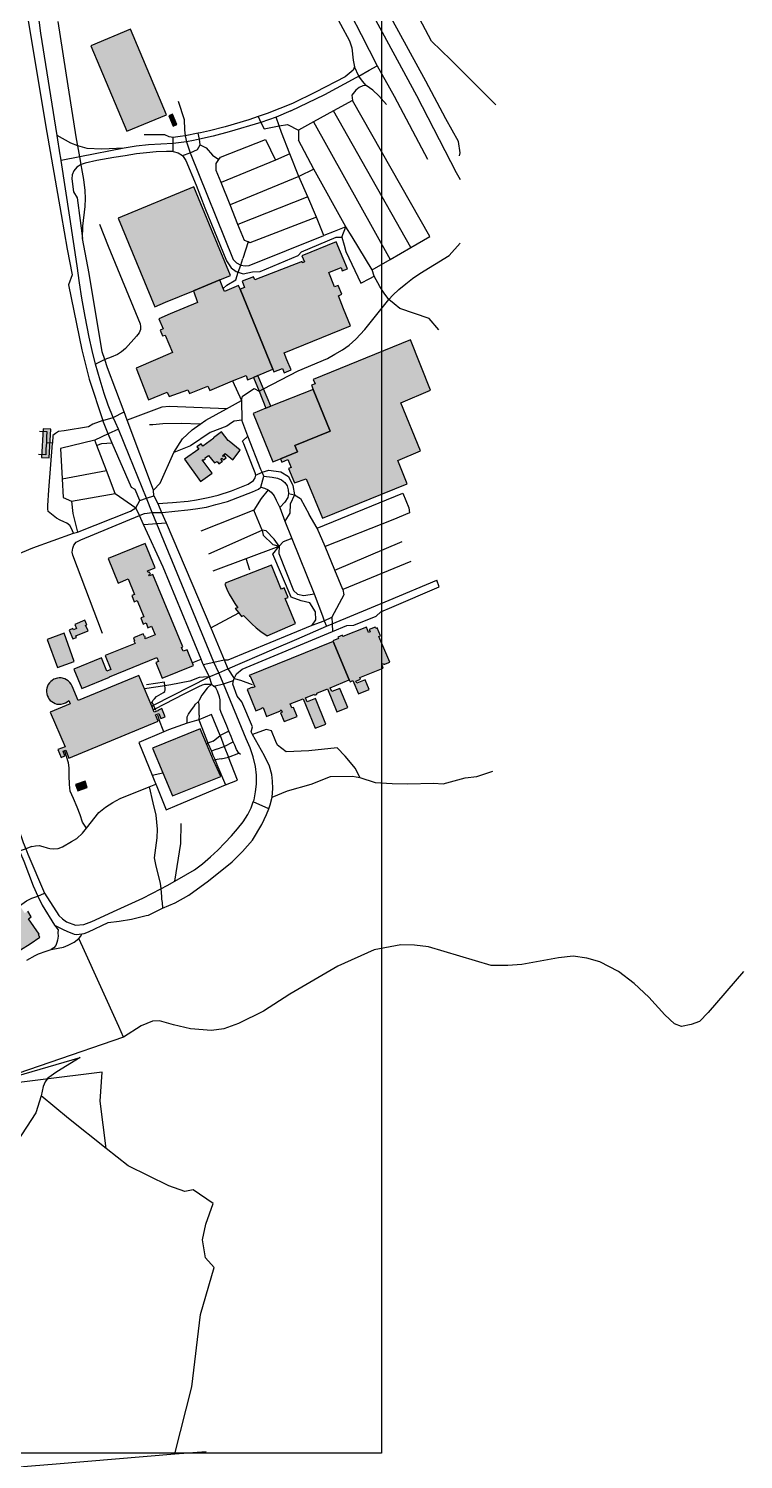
# Model space of a CAD drawing. Header units: metres. Extents: x -240 to 1905, y -961 to 4070.
# Drawn here: x 514 to 1060, y -5 to 1088 of the extents above; entities that cross this region are included whole.
import ezdxf

# ---------------------------------------------------------------- set-up
doc = ezdxf.new("R2010")
doc.units = ezdxf.units.M
doc.layers.add('TPX_BUILDINGS', color=7, linetype='Continuous')
doc.layers.add('TPX_ROADS', color=7, linetype='Continuous')
doc.layers.add('TPX_BUILDINGS_HATCH', color=7, linetype='Continuous', true_color=0xffffff)

msp = doc.modelspace()

# ---------------------------------------------------------------- hatches: boundary and pattern name
at = {"layer": 'TPX_BUILDINGS_HATCH'}
h = msp.add_hatch(color=256, dxfattribs=at)
h.dxf.hatch_style = 1
h.paths.add_polyline_path([(562, 1074.5), (589.5, 1009.3), (619.8, 1022), (592.3, 1087.2), (562, 1074.5)])
h = msp.add_hatch(color=256, dxfattribs=at)
h.dxf.hatch_style = 1
h.paths.add_polyline_path([(621.5, 1021.1), (624.8, 1013.3), (627.7, 1014.5), (624.4, 1022.3), (621.5, 1021.1)])
h = msp.add_hatch(color=256, dxfattribs=at)
h.dxf.hatch_style = 1
h.paths.add_polyline_path([(582.8, 943), (610.9, 875.4), (619, 878.8), (640.4, 887.6), (660.5, 895.9), (668.7, 899.3), (654.4, 933.7), (640.7, 966.8), (582.8, 943)])
h = msp.add_hatch(color=256, dxfattribs=at)
h.dxf.hatch_style = 1
h.paths.add_polyline_path([(676.1, 888.7), (701, 827.6), (701.8, 825.6), (705.1, 826.9), (708.2, 828.2), (709.5, 824.9), (714.9, 827.1), (711.7, 834.8), (709.6, 840.2), (760.3, 860.8), (755, 873.7), (751.2, 883.6), (753.7, 885), (750.8, 891.7), (748.1, 890.6), (743.7, 901.5), (753.1, 905.3), (754, 902.9), (758, 904.3), (749.3, 925), (723.2, 914.2), (725.2, 909.6), (723.7, 909), (723.4, 910), (687.2, 895.8), (686.1, 898.3), (677.5, 894.9), (679.3, 890), (676.1, 888.7)])
h = msp.add_hatch(color=256, dxfattribs=at)
h.dxf.hatch_style = 1
h.paths.add_polyline_path([(596.5, 828.4), (606.1, 804.4), (620.3, 810.2), (621.7, 806.8), (635.9, 812), (637.4, 809), (651.4, 814.7), (652.9, 811.3), (670.1, 818.9), (680.5, 822.9), (681.6, 819.5), (686.1, 821.4), (689.5, 822.8), (701, 827.6), (676.1, 888.7), (674.7, 891.5), (664, 887), (663.1, 889.2), (660.5, 895.9), (640.4, 887.6), (643.5, 878.6), (622.6, 869.9), (613.8, 866.2), (617.2, 858.5), (614.8, 857.6), (616.7, 853.1), (618.7, 853.7), (624.4, 840.4), (596.5, 828.4)])
h = msp.add_hatch(color=256, dxfattribs=at)
h.dxf.hatch_style = 1
h.paths.add_polyline_path([(706.7, 759.3), (707.7, 756.8), (712.3, 758.6), (714.9, 752.5), (713, 751.8), (717.6, 740.8), (726.5, 744), (738.9, 714), (803.6, 740.2), (796.3, 758), (813.6, 765.3), (798.7, 801.9), (821.4, 811.6), (806, 850), (731.7, 819.8), (733.2, 816.6), (730.4, 815.5), (731.7, 812.3), (744.7, 780.4), (717.7, 769.5), (719.7, 764.5), (706.7, 759.3)])
h = msp.add_hatch(color=256, dxfattribs=at)
h.dxf.hatch_style = 1
h.paths.add_polyline_path([(686.1, 821.4), (690.4, 810.8), (695.6, 797.8), (699.5, 799.4), (693.9, 812.6), (689.5, 822.8), (686.1, 821.4)])
h = msp.add_hatch(color=256, dxfattribs=at)
h.dxf.hatch_style = 1
h.paths.add_polyline_path([(686, 793.9), (701, 757), (706.7, 759.3), (719.7, 764.5), (717.7, 769.5), (744.7, 780.4), (731.7, 812.3), (699.5, 799.4), (695.6, 797.8), (686, 793.9)])
h = msp.add_hatch(color=256, dxfattribs=at)
h.dxf.hatch_style = 1
h.paths.add_polyline_path([(524.2, 760.3), (530.1, 760), (531.3, 781.9), (525.5, 782.2), (524.2, 760.3)])
h = msp.add_hatch(color=256, dxfattribs=at)
h.dxf.hatch_style = 1
h.paths.add_polyline_path([(633.6, 758.9), (645.8, 742), (654.5, 748.2), (646.9, 758.4), (647.2, 758.6), (647.6, 758), (649.6, 759.4), (649.2, 760), (651.8, 761.9), (656.3, 756.1), (658.4, 757.1), (659.7, 755.5), (662.4, 757.5), (661.3, 759), (662.1, 759.8), (663.2, 758.4), (665.4, 759.9), (664, 761.7), (663, 761.1), (662.6, 761.6), (664.6, 763.2), (670.3, 758.4), (676, 765.8), (667.5, 772.6), (666.9, 773.2), (661.8, 779.8), (655.7, 775.3), (655.9, 775.1), (647.5, 769), (646.2, 770.8), (643, 768.3), (644.3, 766.7), (633.6, 758.9)])
h = msp.add_hatch(color=256, dxfattribs=at)
h.dxf.hatch_style = 1
h.paths.add_polyline_path([(548.9, 598.7), (555.1, 583.9), (576.1, 592.5), (576.1, 592.7), (612.4, 607.6), (613.7, 604.5), (611.6, 603.7), (616.5, 591.8), (640.4, 601.5), (635.5, 613.5), (632.4, 612.3), (631.2, 615.3), (632.2, 615.8), (609.4, 670.9), (606.7, 669.8), (606.3, 670.7), (607.4, 671.1), (606.7, 672.8), (605.7, 672.4), (605.2, 673.7), (611.1, 676.1), (603.5, 694.7), (575.2, 683.2), (582.9, 664.3), (590.4, 667.5), (595.3, 655.7), (593.2, 654.8), (595.1, 650.1), (597.3, 651), (602.3, 638.7), (600.1, 637.8), (602, 633), (604.1, 633.9), (605.6, 630.3), (608.3, 631.5), (611, 624.9), (603.5, 621.8), (603.2, 622.6), (603.7, 622.8), (603.3, 623.8), (602.9, 623.6), (602, 625.6), (594.5, 622.5), (595.3, 620.4), (594.9, 620.3), (595.7, 618.3), (572.8, 609), (577.1, 598.3), (574.1, 597.1), (570, 607.3), (548.9, 598.7)])
h = msp.add_hatch(color=256, dxfattribs=at)
h.dxf.hatch_style = 1
h.paths.add_polyline_path([(664.4, 663.6), (665.9, 659.8), (667.7, 656), (669.6, 652.5), (671.8, 648.9), (674.2, 645.5), (672.3, 644.9), (674.9, 641.7), (677, 638.9), (678.6, 639.6), (685, 633.2), (688.3, 630.3), (691.8, 627.5), (696.6, 624.1), (718.3, 633.6), (710.4, 652.5), (712.6, 653.3), (709.6, 660.7), (707.5, 659.8), (706.9, 661), (700, 678), (664.6, 664.4), (664.8, 663.8), (664.4, 663.6)])
h = msp.add_hatch(color=256, dxfattribs=at)
h.dxf.hatch_style = 1
h.paths.add_polyline_path([(545.5, 628.5), (548.3, 621.7), (551.1, 622.9), (550.6, 624), (559.8, 627.8), (557.9, 632.3), (558.9, 632.6), (557.4, 636), (549.8, 632.8), (551.1, 629.7), (548.7, 628.7), (548.3, 629.6), (545.5, 628.5)])
h = msp.add_hatch(color=256, dxfattribs=at)
h.dxf.hatch_style = 1
h.paths.add_polyline_path([(528.6, 621.4), (536.4, 600), (549.3, 604.6), (541.5, 626.1), (528.6, 621.4)])
h = msp.add_hatch(color=256, dxfattribs=at)
h.dxf.hatch_style = 1
h.paths.add_polyline_path([(746.7, 620.2), (747, 619.7), (759.3, 590.5), (759.9, 589), (762.1, 590), (766.3, 579.7), (774.5, 583.1), (771.5, 590.6), (765, 588), (764.3, 589.6), (767.9, 591.1), (767.5, 592.3), (785.3, 599.4), (784.1, 602.4), (785.5, 602.9), (785.7, 602.2), (790.3, 604), (781.8, 623.7), (783.1, 624.1), (780.7, 630.1), (779.6, 629.6), (779.2, 630.7), (774.5, 628.9), (775.3, 627.1), (774.1, 626.7), (772.4, 630.7), (754.5, 623.5), (754.1, 624.6), (750.5, 623.1), (751, 622), (746.7, 620.2)])
h = msp.add_hatch(color=256, dxfattribs=at)
h.dxf.hatch_style = 1
h.paths.add_polyline_path([(681.4, 583.2), (688, 566.9), (692.2, 568.5), (692.1, 568.6), (693.5, 569.3), (696.1, 562.6), (706.7, 566.9), (706.7, 567.1), (707.4, 567.5), (708.1, 565.9), (706.8, 565.4), (709.6, 558.6), (719.4, 562.5), (716.6, 569.4), (715.5, 569), (714.2, 572.1), (724.2, 576), (733.3, 553.5), (741.3, 556.7), (733.5, 576.2), (727.2, 573.7), (726, 576.8), (732.7, 579.5), (732.9, 578.8), (734.8, 579.6), (734.5, 580.3), (742.8, 583.6), (749.9, 566), (758.1, 569.4), (752.2, 584), (745.9, 581.5), (744.7, 584.5), (759.3, 590.5), (747, 619.7), (682.8, 593.8), (683, 593.2), (683.7, 593.4), (687.1, 585.1), (685.5, 584.4), (685.3, 584.9), (681.4, 583.2)])
h = msp.add_hatch(color=256, dxfattribs=at)
h.dxf.hatch_style = 1
h.paths.add_polyline_path([(528.1, 581.3), (528.4, 579.9), (528.7, 578.5), (529.3, 577.2), (530, 575.9), (531, 574.8), (532.1, 573.9), (534.6, 572.4), (536.1, 571.9), (537.8, 571.8), (539.4, 571.9), (541, 572.3), (542.5, 572.9), (544, 573.7), (545.2, 574.6), (546.2, 572.2), (530.9, 565.8), (542.3, 539.3), (536.8, 537.2), (539.2, 531.3), (542.2, 532.5), (540.7, 536.1), (542.8, 536.9), (545.1, 530.8), (613.4, 558.9), (611.4, 563.7), (614, 564.7), (615.5, 561), (618.6, 562.3), (616.2, 568.5), (613, 567.2), (613.2, 566.9), (610.4, 565.9), (608.5, 570.4), (603, 583.6), (598.7, 593.8), (552.2, 574.6), (547.7, 585.7), (546.9, 587.2), (545.8, 588.5), (544.6, 589.8), (542.1, 591.2), (539.3, 591.9), (537.8, 591.9), (536.4, 591.8), (533.6, 590.9), (532.4, 590.1), (531.3, 589.2), (530.3, 588.1), (529.4, 586.9), (528.8, 585.6), (528.4, 584.2), (528.1, 582.8), (528.1, 581.3)])
h = msp.add_hatch(color=256, dxfattribs=at)
h.dxf.hatch_style = 1
h.paths.add_polyline_path([(609.1, 538.2), (617, 519.4), (624.4, 501.9), (661.2, 516.8), (655.6, 529), (650.4, 541.7), (645.4, 553.2), (609.1, 538.2)])
h = msp.add_hatch(color=256, dxfattribs=at)
h.dxf.hatch_style = 1
h.paths.add_polyline_path([(550.2, 510.5), (551.9, 505.7), (559.2, 508.3), (557.5, 513.1), (550.2, 510.5)])
h = msp.add_hatch(color=256, dxfattribs=at)
h.dxf.hatch_style = 1
h.paths.add_polyline_path([(448, 426.9), (471.2, 392.7), (479.8, 380.1), (489, 386.4), (488.7, 386.8), (489.6, 387.5), (495.8, 378.2), (507.3, 386), (508.3, 384.4), (515.7, 389), (523.1, 394.1), (521.9, 395.7), (522.5, 396.2), (514.3, 408.1), (516.5, 409.6), (513.8, 413.8), (511.5, 412.4), (507.6, 418), (495.2, 436.3), (500.2, 439.6), (494.2, 448.3), (495.9, 449.4), (491.8, 455.4), (490.2, 454.2), (489.5, 455.2), (469.5, 441.6), (467.1, 445.1), (464.5, 443.4), (461.9, 447.1), (454.2, 441.9), (459.1, 434.6), (448, 426.9)])

# ---------------------------------------------------------------- linework, layer by layer
at = {"layer": 'TPX_BUILDINGS'}
for points in [[(562, 1074.5), (589.5, 1009.3), (619.8, 1022), (592.3, 1087.2), (562, 1074.5)], [(621.5, 1021.1), (624.8, 1013.3), (627.7, 1014.5), (624.4, 1022.3), (621.5, 1021.1)], [(582.8, 943), (610.9, 875.4), (619, 878.8), (640.4, 887.6), (660.5, 895.9), (668.7, 899.3), (654.4, 933.7), (640.7, 966.8), (582.8, 943)], [(676.1, 888.7), (701, 827.6), (701.8, 825.6), (705.1, 826.9), (708.2, 828.2), (709.5, 824.9), (714.9, 827.1), (711.7, 834.8), (709.6, 840.2), (760.3, 860.8), (755, 873.7), (751.2, 883.6), (753.7, 885), (750.8, 891.7), (748.1, 890.6), (743.7, 901.5), (753.1, 905.3), (754, 902.9), (758, 904.3), (749.3, 925), (723.2, 914.2), (725.2, 909.6), (723.7, 909), (723.4, 910), (687.2, 895.8), (686.1, 898.3), (677.5, 894.9), (679.3, 890), (676.1, 888.7)], [(596.5, 828.4), (606.1, 804.4), (620.3, 810.2), (621.7, 806.8), (635.9, 812), (637.4, 809), (651.4, 814.7), (652.9, 811.3), (670.1, 818.9), (680.5, 822.9), (681.6, 819.5), (686.1, 821.4), (689.5, 822.8), (701, 827.6), (676.1, 888.7), (674.7, 891.5), (664, 887), (663.1, 889.2), (660.5, 895.9), (640.4, 887.6), (643.5, 878.6), (622.6, 869.9), (613.8, 866.2), (617.2, 858.5), (614.8, 857.6), (616.7, 853.1), (618.7, 853.7), (624.4, 840.4), (596.5, 828.4)], [(706.7, 759.3), (707.7, 756.8), (712.3, 758.6), (714.9, 752.5), (713, 751.8), (717.6, 740.8), (726.5, 744), (738.9, 714), (803.6, 740.2), (796.3, 758), (813.6, 765.3), (798.7, 801.9), (821.4, 811.6), (806, 850), (731.7, 819.8), (733.2, 816.6), (730.4, 815.5), (731.7, 812.3), (744.7, 780.4), (717.7, 769.5), (719.7, 764.5), (706.7, 759.3)], [(686.1, 821.4), (690.4, 810.8), (695.6, 797.8), (699.5, 799.4), (693.9, 812.6), (689.5, 822.8), (686.1, 821.4)], [(686, 793.9), (701, 757), (706.7, 759.3), (719.7, 764.5), (717.7, 769.5), (744.7, 780.4), (731.7, 812.3), (699.5, 799.4), (695.6, 797.8), (686, 793.9)], [(524.2, 760.3), (530.1, 760), (531.3, 781.9), (525.5, 782.2), (524.2, 760.3)], [(633.6, 758.9), (645.8, 742), (654.5, 748.2), (646.9, 758.4), (647.2, 758.6), (647.6, 758), (649.6, 759.4), (649.2, 760), (651.8, 761.9), (656.3, 756.1), (658.4, 757.1), (659.7, 755.5), (662.4, 757.5), (661.3, 759), (662.1, 759.8), (663.2, 758.4), (665.4, 759.9), (664, 761.7), (663, 761.1), (662.6, 761.6), (664.6, 763.2), (670.3, 758.4), (676, 765.8), (667.5, 772.6), (666.9, 773.2), (661.8, 779.8), (655.7, 775.3), (655.9, 775.1), (647.5, 769), (646.2, 770.8), (643, 768.3), (644.3, 766.7), (633.6, 758.9)], [(548.9, 598.7), (555.1, 583.9), (576.1, 592.5), (576.1, 592.7), (612.4, 607.6), (613.7, 604.5), (611.6, 603.7), (616.5, 591.8), (640.4, 601.5), (635.5, 613.5), (632.4, 612.3), (631.2, 615.3), (632.2, 615.8), (609.4, 670.9), (606.7, 669.8), (606.3, 670.7), (607.4, 671.1), (606.7, 672.8), (605.7, 672.4), (605.2, 673.7), (611.1, 676.1), (603.5, 694.7), (575.2, 683.2), (582.9, 664.3), (590.4, 667.5), (595.3, 655.7), (593.2, 654.8), (595.1, 650.1), (597.3, 651), (602.3, 638.7), (600.1, 637.8), (602, 633), (604.1, 633.9), (605.6, 630.3), (608.3, 631.5), (611, 624.9), (603.5, 621.8), (603.2, 622.6), (603.7, 622.8), (603.3, 623.8), (602.9, 623.6), (602, 625.6), (594.5, 622.5), (595.3, 620.4), (594.9, 620.3), (595.7, 618.3), (572.8, 609), (577.1, 598.3), (574.1, 597.1), (570, 607.3), (548.9, 598.7)], [(664.4, 663.6), (665.9, 659.8), (667.7, 656), (669.6, 652.5), (671.8, 648.9), (674.2, 645.5), (672.3, 644.9), (674.9, 641.7), (677, 638.9), (678.6, 639.6), (685, 633.2), (688.3, 630.3), (691.8, 627.5), (696.6, 624.1), (718.3, 633.6), (710.4, 652.5), (712.6, 653.3), (709.6, 660.7), (707.5, 659.8), (706.9, 661), (700, 678), (664.6, 664.4), (664.8, 663.8), (664.4, 663.6)], [(545.5, 628.5), (548.3, 621.7), (551.1, 622.9), (550.6, 624), (559.8, 627.8), (557.9, 632.3), (558.9, 632.6), (557.4, 636), (549.8, 632.8), (551.1, 629.7), (548.7, 628.7), (548.3, 629.6), (545.5, 628.5)], [(528.6, 621.4), (536.4, 600), (549.3, 604.6), (541.5, 626.1), (528.6, 621.4)], [(746.7, 620.2), (747, 619.7), (759.3, 590.5), (759.9, 589), (762.1, 590), (766.3, 579.7), (774.5, 583.1), (771.5, 590.6), (765, 588), (764.3, 589.6), (767.9, 591.1), (767.5, 592.3), (785.3, 599.4), (784.1, 602.4), (785.5, 602.9), (785.7, 602.2), (790.3, 604), (781.8, 623.7), (783.1, 624.1), (780.7, 630.1), (779.6, 629.6), (779.2, 630.7), (774.5, 628.9), (775.3, 627.1), (774.1, 626.7), (772.4, 630.7), (754.5, 623.5), (754.1, 624.6), (750.5, 623.1), (751, 622), (746.7, 620.2)], [(681.4, 583.2), (688, 566.9), (692.2, 568.5), (692.1, 568.6), (693.5, 569.3), (696.1, 562.6), (706.7, 566.9), (706.7, 567.1), (707.4, 567.5), (708.1, 565.9), (706.8, 565.4), (709.6, 558.6), (719.4, 562.5), (716.6, 569.4), (715.5, 569), (714.2, 572.1), (724.2, 576), (733.3, 553.5), (741.3, 556.7), (733.5, 576.2), (727.2, 573.7), (726, 576.8), (732.7, 579.5), (732.9, 578.8), (734.8, 579.6), (734.5, 580.3), (742.8, 583.6), (749.9, 566), (758.1, 569.4), (752.2, 584), (745.9, 581.5), (744.7, 584.5), (759.3, 590.5), (747, 619.7), (682.8, 593.8), (683, 593.2), (683.7, 593.4), (687.1, 585.1), (685.5, 584.4), (685.3, 584.9), (681.4, 583.2)], [(528.1, 581.3), (528.4, 579.9), (528.7, 578.5), (529.3, 577.2), (530, 575.9), (531, 574.8), (532.1, 573.9), (534.6, 572.4), (536.1, 571.9), (537.8, 571.8), (539.4, 571.9), (541, 572.3), (542.5, 572.9), (544, 573.7), (545.2, 574.6), (546.2, 572.2), (530.9, 565.8), (542.3, 539.3), (536.8, 537.2), (539.2, 531.3), (542.2, 532.5), (540.7, 536.1), (542.8, 536.9), (545.1, 530.8), (613.4, 558.9), (611.4, 563.7), (614, 564.7), (615.5, 561), (618.6, 562.3), (616.2, 568.5), (613, 567.2), (613.2, 566.9), (610.4, 565.9), (608.5, 570.4), (603, 583.6), (598.7, 593.8), (552.2, 574.6), (547.7, 585.7), (546.9, 587.2), (545.8, 588.5), (544.6, 589.8), (542.1, 591.2), (539.3, 591.9), (537.8, 591.9), (536.4, 591.8), (533.6, 590.9), (532.4, 590.1), (531.3, 589.2), (530.3, 588.1), (529.4, 586.9), (528.8, 585.6), (528.4, 584.2), (528.1, 582.8), (528.1, 581.3)], [(609.1, 538.2), (617, 519.4), (624.4, 501.9), (661.2, 516.8), (655.6, 529), (650.4, 541.7), (645.4, 553.2), (609.1, 538.2)], [(550.2, 510.5), (551.9, 505.7), (559.2, 508.3), (557.5, 513.1), (550.2, 510.5)], [(508.3, 384.4), (515.7, 389), (523.1, 394.1), (521.9, 395.7), (522.5, 396.2), (514.3, 408.1), (516.5, 409.6), (513.8, 413.8)]]:
    msp.add_lwpolyline(points, dxfattribs=at)
at = {"layer": 'TPX_FRAME'}
msp.add_lwpolyline([(0, 0), (0, 1282.5), (783.9, 1282.5), (783.9, 0)], close=True, dxfattribs=at)
at = {"layer": 'TPX_ROADS'}
for points in [[(843.6, 990.5), (844.1, 992.9), (842.8, 1001.5), (833, 1018.8), (817.9, 1047.7), (791.2, 1096), (759.3, 1154.8), (748.3, 1175.2), (741.2, 1188.3), (729.4, 1210.4), (715.6, 1235.7), (712.7, 1240.5), (710.9, 1244.4), (708.3, 1249.2), (704.3, 1250.5)], [(693.1, 1216.9), (697.3, 1209.5), (727.6, 1156.8), (760.4, 1098.6), (768.5, 1083.3), (780.6, 1059.4), (793.5, 1036.1), (819.1, 988)], [(691.4, 1205), (738.9, 1116.8), (759.4, 1078.5)], [(871.2, 1029.5), (836.9, 1063.8), (822, 1078.2), (803.6, 1113.5), (757, 1209.8)], [(844.2, 972.2), (841.3, 977.7), (810.9, 1036.3), (774.7, 1103.2), (760, 1129.9), (744.3, 1158.1), (737.2, 1171.4)], [(485, 1127.4), (489.3, 1129.4), (493.5, 1130.6), (498.2, 1130.7), (503.3, 1128.7), (506.1, 1125.4), (508.2, 1121.1), (510.3, 1115), (514, 1093.8), (527.3, 1014.3), (539.2, 945.9), (544, 919.3), (547.6, 899.7), (545, 892.1), (555.2, 842.4), (560.8, 820.1), (571.1, 788.4)], [(551.4, 906.5), (545.8, 943.7), (539.3, 987.1), (538.8, 990.4), (538.6, 991.4), (536.3, 1006), (523.8, 1084.2), (520.8, 1107.9)], [(551.1, 1003.6), (544.6, 1044), (537.1, 1093.2)], [(759.4, 1078.5), (761.3, 1073), (762.3, 1063.6), (763.3, 1058.5), (762.4, 1055.9), (756.3, 1051), (733.6, 1039.2), (716, 1030.5), (696.5, 1022.8), (689.8, 1020.5), (682.6, 1018.1), (664.6, 1012.6), (652.6, 1009.7), (645.8, 1008.2), (644, 1007.8), (634.1, 1005.9), (630.1, 1005.3), (624.8, 1004.7)], [(714.8, 1025), (740.6, 1037.4), (764.5, 1050.5), (766.7, 1051.5), (774.6, 1056.1), (780.6, 1059.4)], [(772.2, 1044.3), (769.3, 1047.6), (766.7, 1051.5), (763.3, 1058.5)], [(772.2, 1044.3), (769.7, 1044.1), (766.8, 1042.8), (764.4, 1040.6), (761.3, 1036.8), (761.7, 1032.8)], [(787.8, 1029.7), (782, 1036.3), (777.2, 1040.7), (772.2, 1044.3)], [(628.6, 1032.2), (633.3, 1018.4), (633.5, 1010.5), (634.1, 1005.9)], [(776.9, 903.6), (790.6, 911.5), (806.2, 920.6), (820.9, 929.1), (761.7, 1032.8), (747.2, 1024.9), (732, 1016.6), (720.6, 1010.3), (720.6, 1002.6)], [(714.8, 1025), (703.5, 1020.1), (691.9, 1016), (667.6, 1008.8), (655.4, 1005.6), (644.9, 1003.3), (640.4, 1002.3), (635, 1001.2), (624.8, 1000), (606, 998.9), (596.6, 998), (587.4, 996.5)], [(689.8, 1020.5), (691.9, 1016), (694.3, 1011.1), (705.8, 1013.4), (712.1, 1014.5), (720.6, 1010.3)], [(740, 929.8), (734.4, 943.7), (727.7, 959.2), (720.9, 974.9), (714, 992), (707.5, 1008.4), (705.8, 1013.4), (703.5, 1020.1)], [(732, 1016.6), (790.6, 911.5)], [(806.2, 920.6), (747.2, 1024.9)], [(587.4, 996.5), (570, 995.6), (559.1, 996.3), (552, 998.2), (546.8, 1000.3), (536.3, 1006)], [(624.8, 1004.7), (621.7, 1005), (618.5, 1006.7), (602.8, 1006.6)], [(631.9, 990.8), (637.7, 993), (643.5, 995.3), (645.5, 998.9), (644.9, 1003.3), (644, 1007.8)], [(634.1, 1005.9), (635, 1001.2), (637.7, 993), (670.7, 911.4), (673.3, 908.8), (676.4, 907.1), (679.7, 906.6), (682.8, 906.8), (740, 929.8)], [(587.4, 996.5), (553.5, 989.7), (539.3, 987.1)], [(555.2, 980.9), (554.5, 984), (553.5, 989.7), (552, 998.2), (551.1, 1003.6)], [(624.9, 993.8), (624.8, 1000), (624.8, 1004.7)], [(645.5, 998.9), (650, 996.6), (654.8, 991.1), (659.6, 987.7)], [(734.4, 943.7), (683.4, 924.2), (682.1, 924.8), (679.2, 926), (674.3, 938.1), (668.3, 953.2), (661.4, 970.1), (657.7, 979.3), (657.6, 984.8), (659.6, 987.7), (661, 989.5), (695.3, 1003.1), (702.9, 987.3)], [(756.7, 936.5), (732.3, 980.5), (720.6, 1002.6)], [(624.9, 993.8), (619.7, 993.9), (611.8, 993.6), (604.4, 993), (596.7, 992.1), (588.1, 990.7), (579.5, 989.2), (566.6, 986.9), (557.7, 985.1), (554.5, 984), (551.2, 981.9), (549, 979.1), (547.6, 976.1), (547.5, 973), (548.8, 963.1), (551.6, 958.4), (553.7, 941.3), (555.6, 927.5)], [(624.9, 993.8), (628.7, 993), (631.9, 990.8), (634.4, 987.1), (642.3, 968.2), (649, 950.8), (665.5, 910.5), (669, 905), (672.9, 902.2), (674.5, 901.8), (678.2, 900.6), (685.5, 902.1), (691.3, 902.2), (720.2, 914.4), (722.8, 917.4), (749.4, 928.6), (753.7, 928.6), (755.5, 922.5), (756.6, 917.5), (768.2, 893.4), (775.1, 896.8), (778.2, 898.8)], [(714, 992), (702.9, 987.3), (661.4, 970.1)], [(572.6, 835.1), (570.7, 841), (560.7, 900.7), (555.6, 927.5), (555.9, 937), (557.6, 951.9), (557.8, 957.9), (557.7, 964.1), (556.6, 972.6), (555.2, 980.9)], [(732.3, 980.5), (720.9, 974.9), (668.3, 953.2)], [(727.7, 959.2), (674.3, 938.1)], [(568.6, 938.3), (575.3, 921.7), (599.7, 862.3), (600, 860.2), (599.9, 858), (598.8, 855.4), (596.9, 852.9), (588.3, 843.6), (585.3, 840.9), (582.3, 838.8), (577.5, 836.9), (572.6, 835.1), (565.6, 831.6)], [(827.7, 857.7), (820.2, 866.5), (797.9, 874.1), (793.5, 877.7), (789.6, 881), (786, 885.6), (782.6, 890.9), (778.2, 898.8), (776.9, 903.6), (761.5, 928.8), (756.7, 936.5), (747.8, 932.8), (740, 929.8)], [(753.7, 928.6), (756.7, 936.5)], [(682.1, 924.8), (678.1, 912.1)], [(693.9, 812.6), (720.2, 826.3), (742.7, 835.9), (748.4, 839.1), (754.2, 842.4), (759.2, 846), (764.2, 850.6), (771.2, 858), (789.6, 881), (792.6, 884.1), (797.2, 888.4), (802.4, 892.9), (807.7, 897), (813.1, 900.7), (835.6, 914.4), (844, 923.8)], [(674.5, 901.8), (676.4, 907.1), (678.1, 912.1)], [(591.2, 761.8), (583, 781.8), (580.8, 787.1), (579, 790.8), (575.3, 800.1), (572.1, 809.2), (569, 819.2), (565.6, 831.6), (563, 841.9), (560.6, 852.2), (557.6, 867.9), (555.1, 882), (553.4, 893.6), (551.4, 906.5)], [(663.1, 889.2), (665.9, 891.9), (672.8, 895.9), (674.5, 901.8)], [(609.9, 735.4), (589.6, 788.7), (587.4, 795), (574.8, 828.6), (572.6, 835.1)], [(610.1, 731.1), (609.9, 735.4), (614.8, 740.6), (625.3, 764.1), (631.9, 774.4), (639.4, 781.5), (645.5, 785.7), (649.7, 788.7), (665.6, 797.5), (677, 803.8), (677.7, 807.1), (686.7, 812.9), (690.4, 810.8)], [(670.1, 818.9), (677, 803.8)], [(690.4, 810.8), (693.9, 812.6)], [(665.6, 797.5), (622, 799.3), (616.1, 798.6), (589.6, 788.7)], [(677, 803.8), (677.2, 788.7)], [(571.1, 788.4), (563.5, 785.7), (560.1, 783.7), (541.5, 780.5), (537.2, 780), (535, 778.6), (533, 777), (532.7, 771.2)], [(578.2, 771.2), (575.3, 778.2), (571.1, 788.4), (579, 790.8), (587.4, 795)], [(677.2, 788.7), (671.5, 788), (669.3, 786.7), (665.7, 784.1), (653, 779.4), (638, 769.2), (625.3, 764.1)], [(691.7, 737.5), (694, 746), (692.7, 749.1), (691.9, 751), (681.8, 776.5), (677.2, 788.7)], [(522.8, 780.3), (528.4, 780.1), (528, 775.7), (528, 771.5)], [(583, 781.8), (575.3, 778.2), (565, 773.4)], [(609.3, 785.1), (606.7, 785.1)], [(645.5, 785.7), (631, 786.2), (617, 786), (609.3, 785.1)], [(610.1, 731.1), (613, 725.2), (624.4, 725.9), (636.3, 726.9), (642.6, 727.9), (651.6, 729.8), (659.1, 731.6), (669.5, 734.9), (682, 739.9), (686.3, 742.6), (687.4, 744.7), (687.9, 746.8), (687.5, 748.5), (685.5, 753.7), (678.8, 770.8), (677.9, 772.8), (681.8, 776.5)], [(528, 771.5), (527.7, 766.8), (527.5, 762.4), (521.9, 762.6)], [(532.7, 771.2), (528, 771.5)], [(548.8, 702.4), (547.3, 706.1), (545.9, 708.3), (543.5, 710.2), (541.3, 711.1), (538.6, 712.3), (535.8, 714), (529.4, 719), (529, 721.1), (529.1, 723.6), (530, 735.2), (532.7, 771.2)], [(565, 773.4), (538.7, 767.1), (540, 743.9), (540.7, 729.8), (547.2, 726.9), (580.6, 732.8), (573.8, 750.4), (566.5, 769.5), (565, 773.4)], [(599.3, 727.3), (595.9, 735.7), (592.9, 737.4), (578.2, 771.2), (570.2, 770.6), (566.5, 769.5)], [(608.9, 718.2), (604.4, 729.1), (591.2, 761.8)], [(540, 743.9), (573.8, 750.4)], [(687.9, 746.8), (692.7, 749.1), (698, 750.7), (707.1, 749.3), (713, 745.8), (716.3, 738.8), (717.4, 731.7), (714.3, 724.7), (713.8, 717.8), (710.2, 711.7)], [(694, 746), (700.5, 745.2), (704.5, 744.5), (707.6, 743.2), (710.2, 741.1), (711.8, 738.6), (712.7, 735.6), (713, 732.7), (712.3, 729.7), (710.2, 726.2), (706.4, 722)], [(580.6, 732.8), (596.4, 721.9)], [(608.9, 718.2), (616, 718.3), (616.7, 718.3), (626, 719.2), (636, 720.4), (641.9, 721.1), (650.4, 722.4), (657.4, 724.3), (666.3, 726.6), (685.5, 734.1), (690, 736), (691.7, 737.5)], [(697.3, 735.5), (692.1, 728.9), (686.5, 720.1)], [(691.7, 737.5), (694.6, 736.9), (697.3, 735.5), (699.6, 733.7), (701.9, 731), (703.6, 727.6), (706.4, 722), (710.2, 711.7), (715.5, 698.5), (732.5, 656.1), (738.8, 639.3), (740.2, 635.6), (741.8, 631.4)], [(713, 732.7), (717.4, 731.7), (722, 728.9), (728.6, 716.8)], [(734.9, 706.4), (800.1, 733)], [(800.1, 733), (804.8, 721.7), (805.2, 717.9), (792.7, 712.7), (740.8, 692.2)], [(547.2, 726.9), (548.2, 717.4), (549.9, 710.3), (551.7, 703.3)], [(548.8, 702.4), (551.7, 703.3), (592.3, 719.2), (596.4, 721.9), (599.3, 727.3)], [(647.8, 602.2), (646.1, 606.3), (617.3, 676.5), (602.2, 709.2), (599.1, 716), (596.4, 721.9)], [(599.3, 727.3), (604.4, 729.1), (610.1, 731.1)], [(613, 725.2), (616, 718.3), (619.4, 710.4), (653.7, 630.1), (663.9, 605.7)], [(570.9, 625.8), (548.1, 685.7), (547.8, 688.1), (548.1, 691.1), (548.9, 693.4), (550.7, 695.5), (554.4, 697.3), (599.1, 716), (600.8, 716.7), (602.9, 717.6), (608.9, 718.2)], [(602.2, 709.2), (619.4, 710.4)], [(659.6, 595.8), (656, 604.1), (612.3, 709.6), (608.9, 718.2)], [(692.8, 704.7), (686.5, 720.1), (646, 704.1)], [(754.4, 659.4), (748.3, 674.2), (740.8, 692.2), (734.9, 706.4), (728.6, 716.8)], [(517.7, 691.3), (548.8, 702.4)], [(652.1, 686.8), (692.8, 704.7)], [(705.8, 692.6), (701.9, 697.8), (695.9, 704.2), (692.8, 704.7), (693.6, 701), (701, 693.9), (705.8, 692.6)], [(504.9, 685.9), (517.7, 691.3)], [(655.4, 673.6), (680.5, 683.1), (705.8, 692.6)], [(663.9, 605.7), (666.8, 605.8), (731, 632.2), (733.7, 636.4), (733.6, 642.5), (729.2, 649.3), (722.6, 650.9), (714.9, 653.5), (701, 686.4), (705.8, 692.6)], [(715.5, 698.5), (708.9, 695.8), (705.8, 692.6), (705.5, 687), (716.6, 658.7), (719.9, 655.9), (724.6, 655), (732.5, 656.1)], [(748.3, 674.2), (799.8, 696.2)], [(683.4, 674.2), (680.5, 683.1)], [(806.4, 680.9), (754.4, 659.4)], [(659.6, 595.8), (666.6, 598.9), (701.9, 614.1), (719.2, 621.6), (741.8, 631.4), (746.3, 633.3), (789.7, 651.4), (826.2, 666.6)], [(677.6, 598.6), (746.5, 627.5), (757.5, 632.1), (762.7, 632.3), (779.8, 639.2), (783.4, 642.5), (791.7, 646.1), (827.9, 661.6), (826.2, 666.6)], [(754.4, 659.4), (755.1, 655.3), (746.1, 638.4)], [(474.6, 654.5), (474.5, 619.4), (474.5, 603.4), (474.9, 600.6), (475.4, 596.7), (480.2, 557.9), (480.6, 554.2), (481.3, 548.5), (486.2, 528.4), (491.3, 507.2), (503.7, 468.8), (507.4, 459.7), (510.7, 452), (517.9, 433.3), (521.5, 425.2), (524.7, 418.4), (534.3, 403.2), (536.9, 399.5)], [(479.5, 655.1), (479.6, 648.1), (480.7, 605.8), (480.7, 602.6), (481, 591.8), (483.5, 570.4), (485.2, 559.2), (486.7, 548.7), (491, 529.2), (495.9, 509.7), (502.8, 488), (510.4, 466.2), (512.2, 461.4), (513.9, 457.3), (526.5, 427.7)], [(653.7, 630.1), (674.9, 641.7)], [(731, 632.2), (740.2, 635.6), (746.1, 638.4), (746.3, 633.3), (746.5, 627.5)], [(639.9, 603.7), (646.1, 606.3)], [(647.8, 602.2), (656, 604.1), (663.9, 605.7)], [(647.8, 602.2), (652.2, 592.8), (654, 587.3), (655.8, 585.7)], [(663.9, 605.7), (666.6, 598.9), (671.4, 591.6)], [(582, 415), (601.6, 423.9), (615.3, 430.9), (620.3, 433.5), (626.1, 436.8), (634.5, 441.6), (641.2, 445.5), (647.1, 450), (653.4, 455.3), (659, 460.4), (664.3, 466), (669.4, 471.5), (674, 476.8), (678.3, 482), (681.8, 487.8), (684.3, 492.8), (686, 497.3), (686.6, 498.9), (687.7, 505.1), (688.4, 510.9), (688.5, 517.8), (687.7, 524.4), (686, 531.6), (683.7, 538.5), (680.6, 545.5), (663.2, 587.5), (659.6, 595.8)], [(652.2, 592.8), (648.1, 592.6), (644.6, 592.2), (637.6, 589.4), (623, 586.7), (618.5, 585.9), (603, 583.6)], [(608.5, 570.4), (609.9, 571.1), (652.2, 592.8)], [(652.2, 592.8), (659.6, 595.8)], [(685.5, 548.7), (684.4, 550.7), (685.5, 554.5), (677.3, 573.8), (673.6, 578.1), (670.5, 587.1), (671, 589.9), (671.4, 591.6), (673.2, 595.2), (677.6, 598.6)], [(671.4, 591.6), (676.3, 590.2), (685.1, 586.9)], [(618.1, 588.7), (604.4, 586.7)], [(607.6, 572.8), (608.8, 573.5), (609.4, 574.6), (610.6, 576), (612.1, 577.7), (613.9, 578.7), (617.4, 580.8), (618.4, 581.7), (618.8, 582.9), (618.7, 584.1)], [(611.6, 567), (611.1, 568.3), (633.3, 579.7), (644.3, 585.4), (647.1, 586.8), (649, 587.1), (651.1, 587.3), (652.4, 587.2), (654, 587.3)], [(618.7, 584.1), (618.5, 585.9), (618.1, 588.7)], [(654, 587.3), (650.9, 584.2), (646.7, 578.7), (644.6, 574.9), (644.1, 574)], [(655.8, 585.7), (663.2, 587.5), (671, 589.9)], [(676.3, 533.6), (675, 534.6), (673.3, 537.3), (671.9, 540.6), (670.7, 543.1), (669.2, 547.2), (667.4, 551.4), (665.7, 555.4), (661.5, 565.6), (660.6, 567.9), (660.6, 569.9), (660.7, 572.2), (660.6, 575.3), (660.3, 577.5), (658.7, 581.8), (657.4, 584.4), (655.8, 585.7)], [(611.1, 568.3), (609.9, 571.1), (608.8, 573.5)], [(611.1, 568.3), (609.7, 567.7)], [(635.4, 557.4), (635.4, 562.2), (636.5, 564.2), (638.7, 567.6), (640.5, 570), (642, 571.9), (644.1, 574)], [(644.7, 563.5), (644.7, 566.7), (644.6, 569.8), (644.6, 571.7), (644.1, 574)], [(644.4, 560), (635.4, 557.4), (621.2, 552.2), (617.6, 550.7), (598.5, 542.7), (608.8, 517.8), (610.3, 513.8), (611.5, 510.8), (612.3, 509), (619.6, 491.3), (627.9, 494.7), (664.9, 510.2)], [(617.6, 550.7), (616.6, 553.4), (615, 557.8), (613.1, 563.4)], [(660.6, 548.1), (654.2, 564), (644.4, 560), (650.2, 545), (651.4, 542.1), (654, 536.1), (655.2, 533.1), (656.8, 529.5), (658.3, 525.9), (664.9, 510.2), (673.9, 514), (667, 531.5), (675, 534.6)], [(644.7, 563.5), (644.4, 560)], [(575.1, 405.2), (583.6, 406.2), (593.1, 407.8), (604.2, 410.6), (606.1, 410.9), (616.8, 416.1), (626.4, 420.2), (636.8, 426), (651.8, 437.1), (670, 451.5), (677.9, 459.3), (685.3, 468), (692.5, 480.1), (696, 487.7), (697.8, 492), (699, 495), (700.4, 500.8), (701, 507.4), (700.6, 513.2), (700.1, 518.2), (698.3, 524.7), (694.6, 532.4), (685.5, 548.7)], [(655.4, 543.7), (660.6, 548.1)], [(667.4, 551.4), (660.6, 548.1), (663.9, 539.7), (667, 531.5)], [(703.2, 543.4), (700, 551.5), (695.8, 552.5), (685.5, 548.7)], [(558.7, 477.3), (555.7, 481.7), (553.7, 487.5), (551.4, 493.4), (548.6, 499.9), (546.1, 505.4), (545.6, 510.6), (545.5, 517.5), (545.4, 523.2), (544.9, 527.1), (542.2, 536)], [(651.4, 542.1), (650.4, 541.7)], [(655.4, 543.7), (651.4, 542.1)], [(657.8, 537.5), (654, 536.1)], [(657.8, 537.5), (663.9, 539.7), (670.7, 543.1)], [(704.6, 540.7), (703.2, 543.4)], [(767.3, 515.8), (764.1, 522.8), (756.1, 532.1), (750, 538.7), (728.4, 536.2), (711.1, 535.4), (704.6, 540.7)], [(656.8, 529.5), (655.6, 529)], [(661.5, 530.3), (656.8, 529.5)], [(661.5, 530.3), (667, 531.5)], [(608.8, 517.8), (617, 519.4)], [(700.4, 500.8), (712.1, 505.7), (730.2, 510.8), (745.1, 516.8), (761.9, 517), (767.3, 515.8), (779.2, 512.1), (792.1, 511.3), (804.1, 511.2), (823.7, 511.7), (830.9, 511.2), (847.9, 515.6), (856.7, 516.8), (868.9, 520.7)], [(547.3, 467), (551.2, 469.4), (555.6, 473.4), (558.7, 477.3), (568.1, 489.1), (573.1, 493.4), (578.7, 496.9), (584.3, 499.9), (606.5, 508.8), (611.5, 510.8)], [(606.5, 508.8), (609.3, 496.5), (611.5, 487.2), (612.5, 476.6), (612.3, 469.9), (610.3, 454.6), (610.7, 452), (611.6, 448.1), (615, 435.3)], [(697.8, 492), (686, 497.3)], [(626.1, 436.8), (630.7, 465.6), (631, 480.7)], [(517, 463.3), (512.2, 461.4), (507.4, 459.7)], [(517, 463.3), (519.7, 463.8), (522.4, 464), (525.4, 463.2), (528.5, 462.2), (530.7, 461.7), (533.3, 461.4), (537, 461.7), (540.2, 463)], [(540.2, 463), (547.3, 467)], [(507.6, 418), (512.9, 421.7), (517, 423.8), (521.5, 425.2), (526.5, 427.7)], [(526.5, 427.7), (537.6, 410.5), (540.2, 407.9), (543.4, 405.7), (550.2, 403.2), (556.6, 403.7)], [(615, 435.3), (615.3, 430.9), (615.8, 425)], [(615.8, 425), (616, 423.1), (616.5, 420.6), (616.8, 416.1)], [(534.3, 403.2), (540.7, 399.9), (543.5, 398.5), (549.2, 396.4), (551, 396), (553, 396.2), (555.1, 396.5), (556.8, 396.8), (560.2, 398.2), (575.1, 405.2)], [(556.6, 403.7), (562.7, 405.9), (582, 415)], [(513, 376.5), (519.4, 379.9), (522, 381.2), (527.9, 383.4), (531.7, 384.7), (537, 385.6), (541, 386.3), (544.7, 387.8), (549.2, 390.3), (552.9, 392.9), (554.4, 394.9), (555.1, 396.5)], [(536.9, 399.5), (536.8, 397.4), (536.9, 394.9), (536.6, 391.7), (536, 390), (535.3, 387.6), (533.8, 385.9), (531.7, 384.7)], [(1060.3, 367.7), (1033.4, 336.5), (1026.8, 329.7), (1020.4, 327.4), (1013.1, 325.8), (1007.6, 327.9), (1000.3, 334.8), (988.2, 348.1), (976.9, 358.7), (964.9, 367.9), (950.7, 375.2), (940.8, 378.1), (930.4, 379.5), (919, 378.3), (891.2, 373.1), (880.3, 372.4), (867.8, 372.4), (819.7, 386.6), (809.2, 387.9), (798.8, 388.2), (778.3, 384.3), (750.5, 371.9), (713.8, 350.4), (693.7, 337.5), (674.8, 328), (663.4, 324), (654.1, 322.7), (638, 323.9), (625.1, 327.1), (614.5, 330.1), (609.1, 329.9), (600.5, 326.4), (587, 317.6), (474.1, 279)], [(555.9, 386.3), (552.9, 392.9)], [(583.3, 325.8), (555.9, 386.3)], [(587, 317.6), (583.3, 325.8)], [(474.1, 279), (553.8, 302.1), (535.9, 291.1), (529, 286.4), (527.2, 283.5), (525.5, 279.9), (523.9, 272.9), (519.9, 260), (505.6, 238.1), (476.2, 215.5), (463.4, 202.8), (456.9, 197.5), (446.9, 189.9), (418.3, 169.2), (408.3, 161.1)], [(573.6, 232.7), (569.2, 268.8), (570.5, 291), (474.1, 279)], [(626.2, -0.6), (639, 50.7), (645.8, 105.8), (656.2, 141.9), (649.6, 149.1), (647.1, 162.8), (649.8, 175), (655.3, 190.6), (640.1, 201), (633.7, 199.8), (621.5, 204.1), (590.5, 219.3), (573.6, 232.7), (544.8, 255.5), (523.9, 272.9)], [(371.8, -21.4), (385.5, -20.5), (412.1, -18.3), (436.9, -16.2), (463.3, -14), (535.6, -8.1), (626.2, -0.6), (649.9, 1.4)]]:
    msp.add_lwpolyline(points, dxfattribs=at)

doc.saveas('drawing.dxf')
